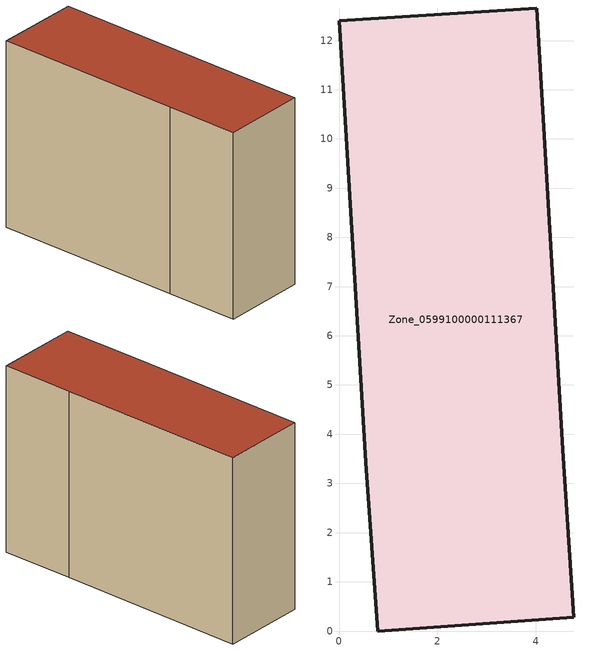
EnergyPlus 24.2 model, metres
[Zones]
Zone_0599100000111367
 floor ground (C_G): 0.78,0 0.54,3.43 0,12.4 4.02,12.66 4.55,3.69 4.77,0.28 z0
 wall outside (C_F): 0.54,3.43 0.78,0 4.77,0.28 4.55,3.69 4.02,12.66 0,12.4 0.54,3.43 z0:8.82
 roof outside (C_R): 4.77,0.28 4.55,3.69 4.02,12.66 0,12.4 0.54,3.43 0.78,0 z8.82
[BUILDING]
Pand.0599100000111367: North Axis=0; Terrain=City; Loads Convergence Tolerance Value=0.04; Temperature Convergence Tolerance Value=0.4; Solar Distribution=FullExterior; Maximum Number of Warmup Days=25; Minimum Number of Warmup Days=1
[Site:Location]
Rotterdam.The.Hague.AP_ZH_NLD Design_Conditions: Latitude=51.96; Longitude=4.45; Time Zone=1; Elevation=-4.5
[SITE:GROUNDTEMPERATURE:BUILDINGSURFACE]
18, 18, 18, 18, 18, 18, 18, 18, 18, 18, 18, 18
[MATERIAL] Thermal Absorptance=0.9; Solar Absorptance=0.7; Visible Absorptance=0.7
Name | Roughness | Thickness | Conductivity | Density | Specific Heat
G.TI.1946-1964 | MediumSmooth | 0.15 | 1 | 540 | 1210
F.TI.1946-1964 | Rough | 0.3 | 0.857143 | 1920 | 840
R.TI.1946-1964 | MediumRough | 0.2 | 0.277778 | 1500 | 1000
[CONSTRUCTION]
C_G: G.TI.1946-1964
C_F: F.TI.1946-1964
C_R: R.TI.1946-1964
[ZONE]
Zone_0599100000111367: Type=1; Multiplier=1; Ceiling Height=Autocalculate; Volume=Autocalculate; Floor Area=autocalculate; Part of Total Floor Area=Yes
[ZONEINFILTRATION:DESIGNFLOWRATE]
Infil_Zone_0599100000111367: Zone or ZoneList or Space or SpaceList=Zone_0599100000111367; Schedule=AlwaysOn; Design Flow Rate Calculation Method=Flow/Area; Flow Rate per Floor Area=0.003; Constant Term Coefficient=1; Temperature Term Coefficient=0; Velocity Term Coefficient=0; Velocity Squared Term Coefficient=0
[HVACTEMPLATE:ZONE:IDEALLOADSAIRSYSTEM]
Zone_0599100000111367: Maximum Heating Supply Air Temperature=50; Minimum Cooling Supply Air Temperature=13; Maximum Heating Supply Air Humidity Ratio=0.0156; Minimum Cooling Supply Air Humidity Ratio=0.0077; Heating Limit=NoLimit; Cooling Limit=NoLimit; Dehumidification Control Type=ConstantSensibleHeatRatio; Cooling Sensible Heat Ratio=0.7; Dehumidification Setpoint=60; Humidification Control Type=None; Humidification Setpoint=30; Outdoor Air Method=None; Outdoor Air Flow Rate per Person=0.00944; Outdoor Air Flow Rate per Zone Floor Area=0; Outdoor Air Flow Rate per Zone=0; Demand Controlled Ventilation Type=None; Outdoor Air Economizer Type=NoEconomizer; Heat Recovery Type=None; Sensible Heat Recovery Effectiveness=0.7; Latent Heat Recovery Effectiveness=0.65
[ZONECONTROL:THERMOSTAT]
ThermostatControl_Zone_0599100000111367: Zone or ZoneList=Zone_0599100000111367; Control Type Schedule=DualSetpointControlType; Control 1=Thermostat_Zone_0599100000111367; Temperature Difference Between Cutout And Setpoint=0
[THERMOSTATSETPOINT:DUALSETPOINT]
Thermostat_Zone_0599100000111367: Heating Setpoint Temperature Schedule=HeatingSetpoint_Zone_0599100000111367; Cooling Setpoint Temperature Schedule=CoolingSetpoint_Zone_0599100000111367
[SCHEDULE:COMPACT]
HeatingSetpoint_Zone_0599100000111367: Through: 12/31, For: AllDays, Until: 24:00, 21
CoolingSetpoint_Zone_0599100000111367: Through: 12/31, For: AllDays, Until: 24:00, 24
DualSetpointControlType: Through: 12/31, For: AllDays, Until: 24:00, 4
AlwaysOn: Through: 12/31, For: AllDays, Until: 24:00, 1
